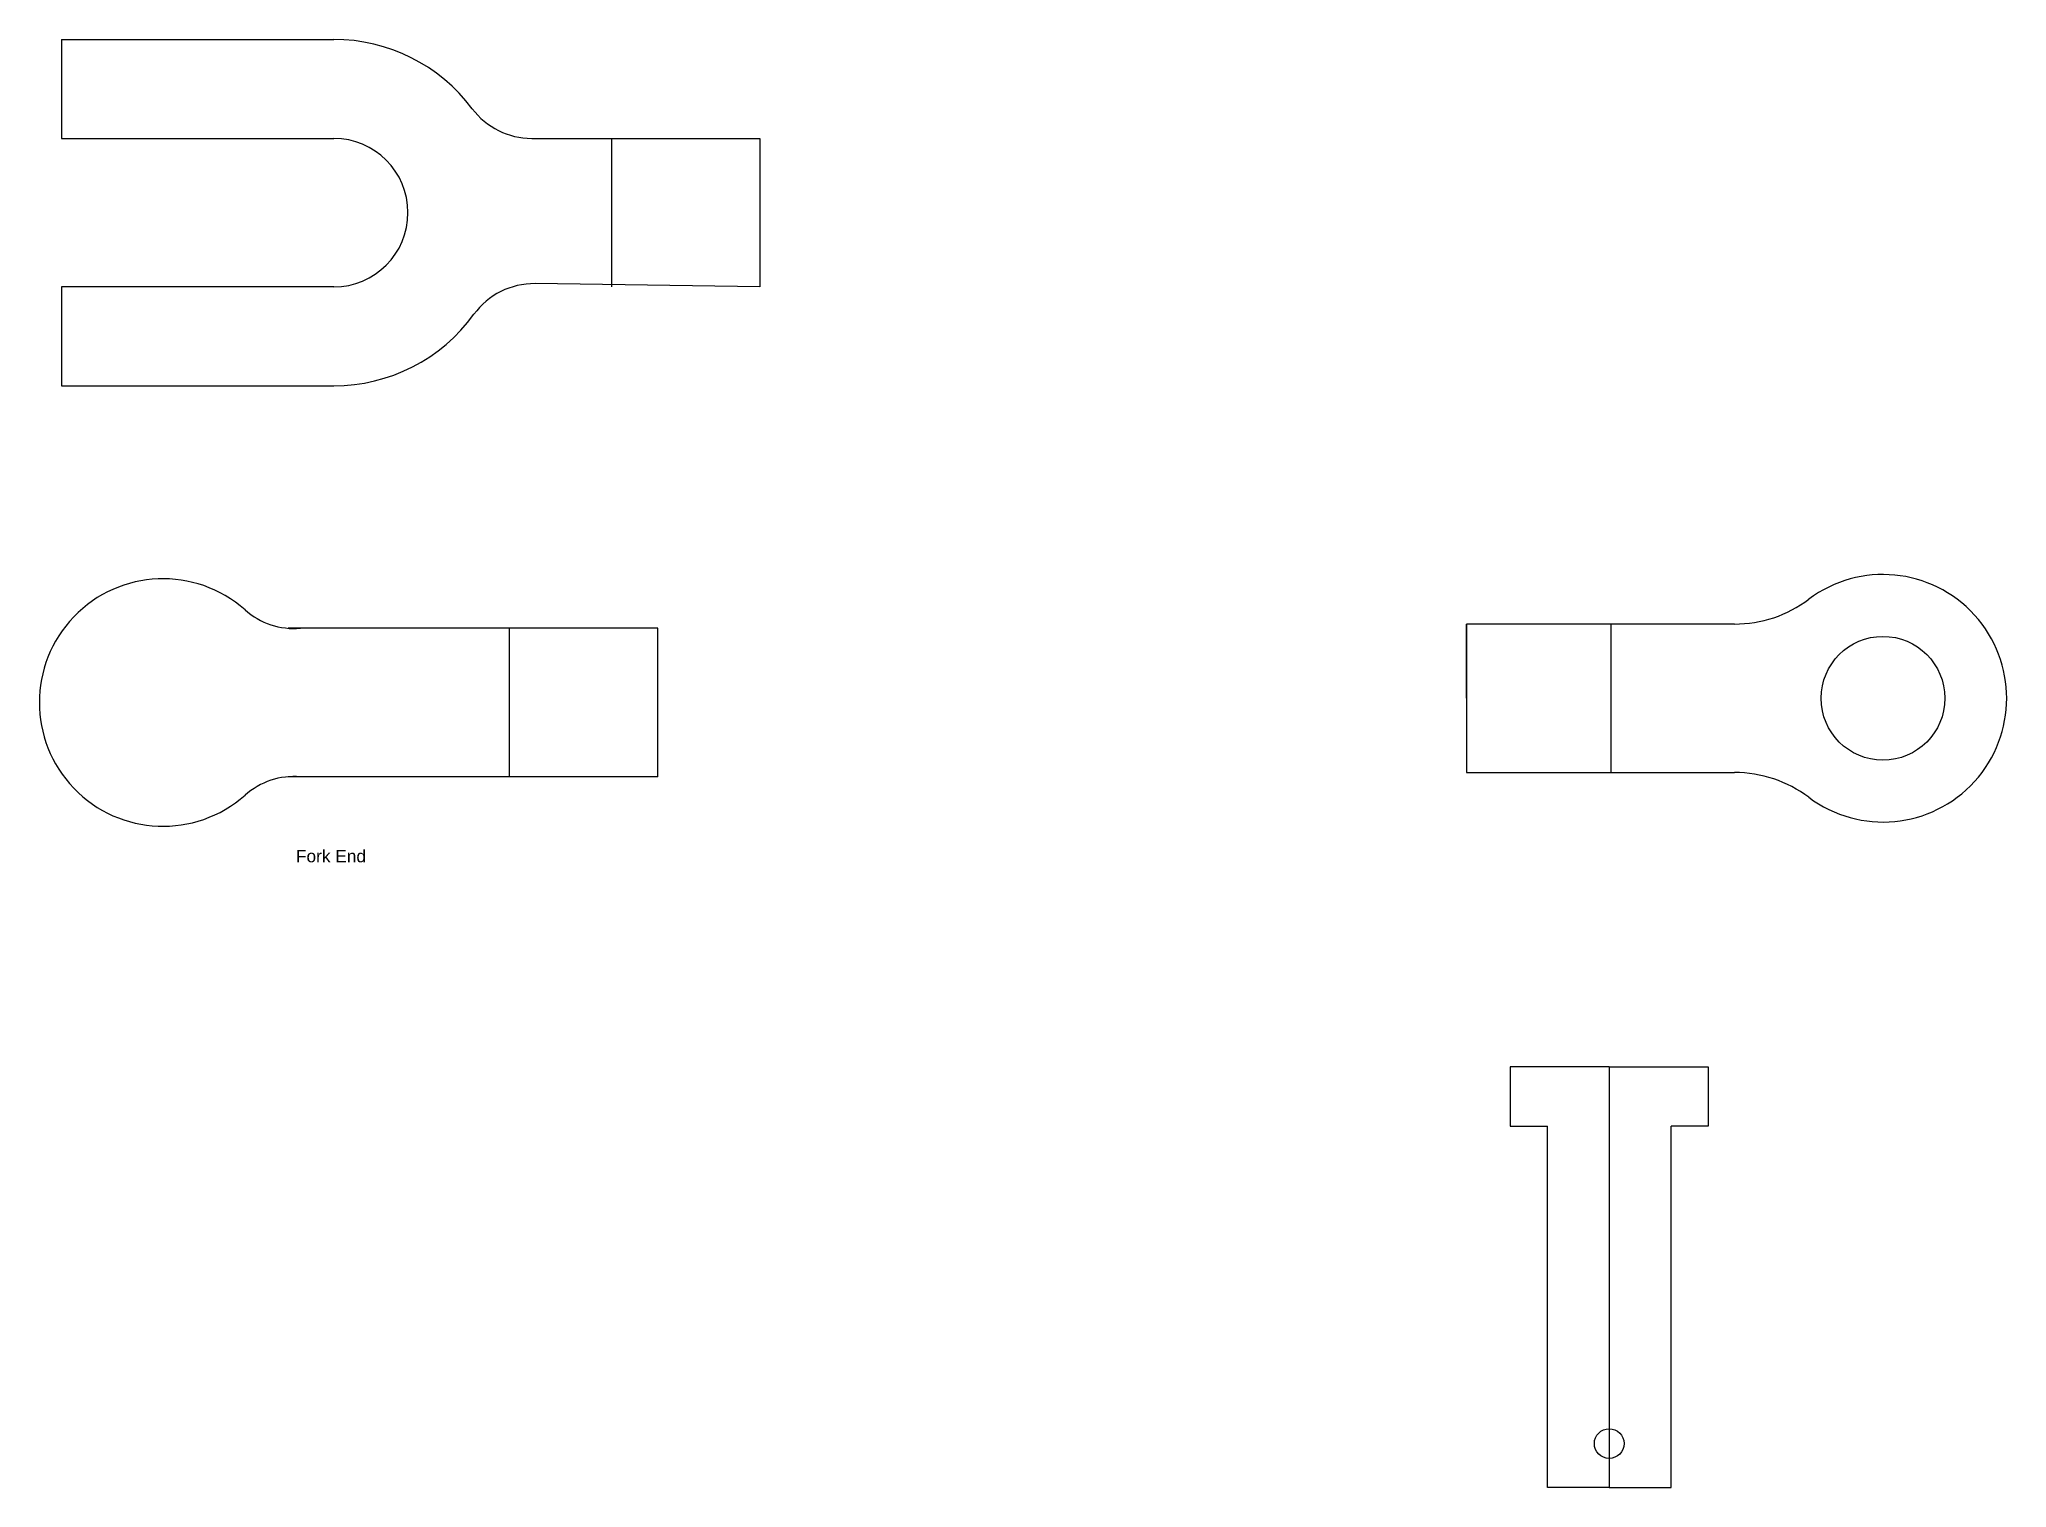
# Model space of a CAD drawing. Header units: millimetres. Extents: x -25 to 373, y -159 to 134.
import ezdxf

# ---------------------------------------------------------------- set-up
doc = ezdxf.new("R2010")
doc.units = ezdxf.units.MM
doc.styles.get("Standard").update_dxf_attribs({"font": 'arial.ttf'})

msp = doc.modelspace()

# ---------------------------------------------------------------- linework, layer by layer
for p, q in [((-20.49, 133.98), (-20.49, 113.98)), ((-20.49, 133.98), (34.51, 133.98)), ((-20.49, 113.98), (34.51, 113.98)), ((74.51, 113.98), (120.63, 113.98)), ((90.63, 113.98), (90.63, 83.98)), ((120.63, 113.98), (120.63, 83.98)), ((34.51, 83.98), (-20.49, 83.98)), ((-20.49, 83.98), (-20.49, 63.98)), ((120.63, 83.98), (75.2, 84.63)), ((-20.49, 63.98), (34.51, 63.98)), ((100, 15), (25.28, 15)), ((70, -15), (70, 15)), ((100, -15), (100, 15)), ((263.47, 0.86), (263.47, 15.86)), ((263.47, 15.86), (263.47, -14.14)), ((317.64, 15.86), (263.47, 15.86)), ((292.64, 15.86), (292.64, -14.14)), ((100, -15), (25.28, -15)), ((263.47, -14.14), (317.64, -14.14)), ((292.3, -73.62), (272.3, -73.62)), ((272.3, -73.62), (272.3, -85.62)), ((292.3, -73.62), (312.3, -73.62)), ((292.3, -73.62), (292.3, -158.62)), ((292.3, -73.62), (292.3, -158.62)), ((312.3, -73.62), (312.3, -85.62)), ((272.3, -85.62), (279.8, -85.62)), ((279.8, -158.62), (279.8, -85.62)), ((304.8, -158.62), (304.8, -85.62)), ((312.3, -85.62), (304.8, -85.62)), ((292.3, -158.62), (279.8, -158.62)), ((292.3, -158.62), (304.8, -158.62))]:
    msp.add_line(p, q)
for centre, radius in [((347.64, 0.86), 12.5), ((292.3, -149.72), 3)]:
    msp.add_circle(centre, radius)
for centre, radius, start, end in [((34.51, 98.98), 35, 36.8699, 90), ((74.51, 128.98), 15, 216.8699, 270), ((34.51, 98.98), 15, 270, 90), ((74.98, 69.63), 15, 89.1869, 144.0505), ((34.51, 98.98), 35, 270, 324.0505), ((0, 0), 25, 48.4797, 311.5203), ((347.64, 0.86), 25, 233.1301, 126.8699), ((317.64, 40.86), 25, 270, 306.8699), ((26.52, 29.95), 15, 228.4797, 274.7337), ((26.52, -29.95), 15, 85.2663, 131.5203), ((317.64, -39.14), 25, 53.1301, 90)]:
    msp.add_arc(centre, radius, start, end)

# ---------------------------------------------------------------- texts
msp.add_text('Fork End', height=2.5).set_placement((26.86, -32.28))

doc.saveas('drawing.dxf')
